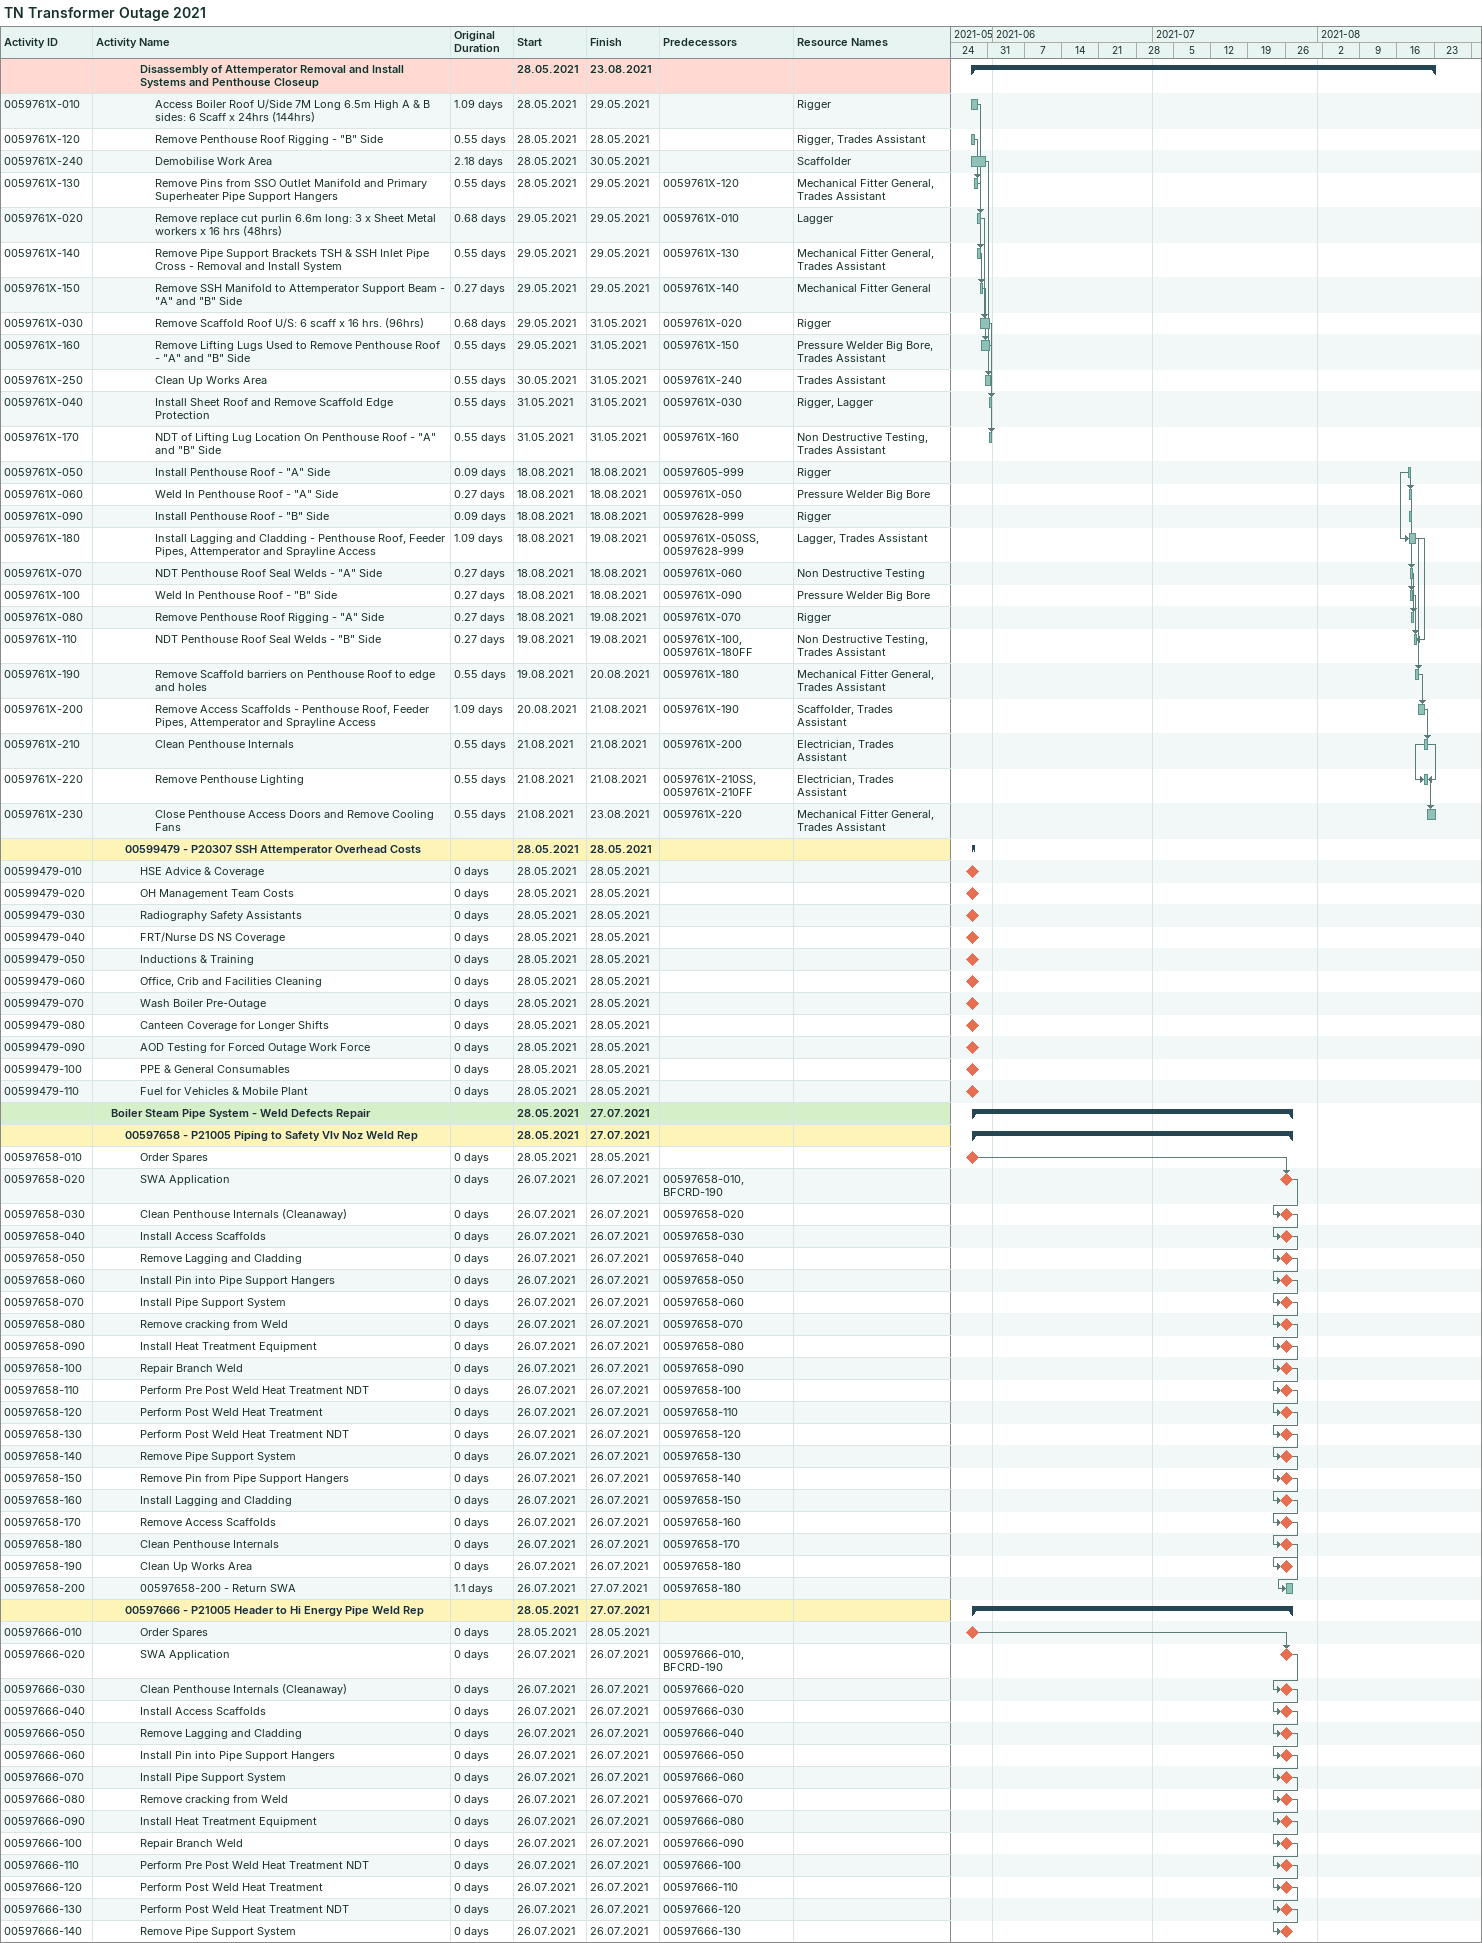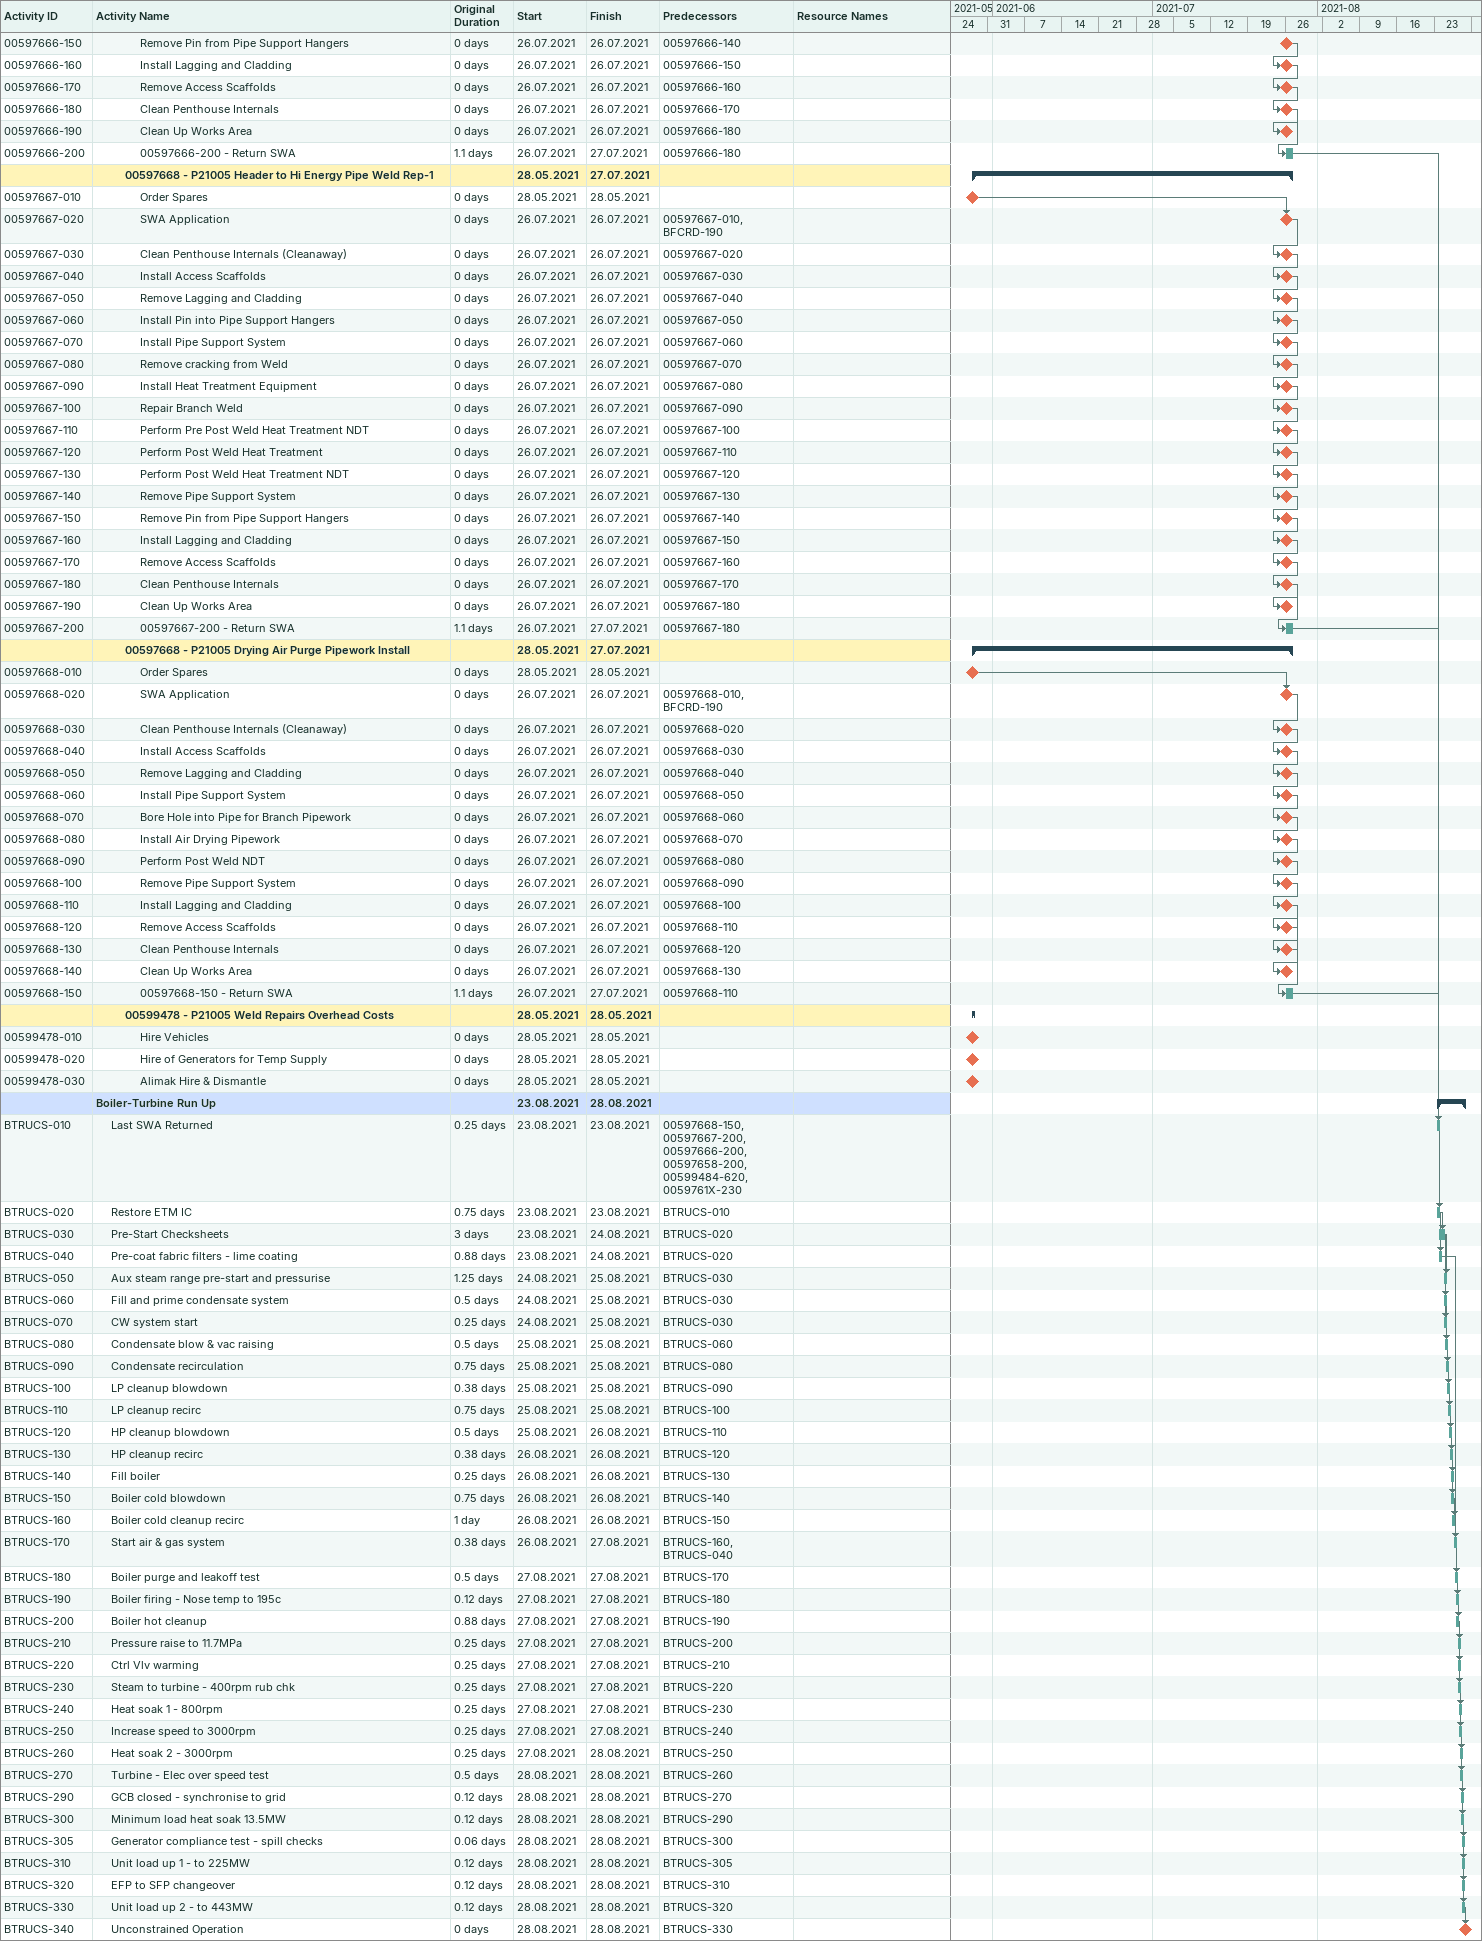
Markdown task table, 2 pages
TN Transformer Outage 2021

| ID | Level | Task | Original duration | Start | Finish | Predecessors | Resources |
|---|---|---|---|---|---|---|---|
|  | 4 | **Disassembly of Attemperator Removal and Install Systems and Penthouse Closeup** |  | 2021-05-28 | 2021-08-23 |  |  |
| 0059761X-010 | 5 | Access Boiler Roof U/Side 7M Long 6.5m High A & B sides: 6 Scaff x 24hrs (144hrs) | 1.09d | 2021-05-28 | 2021-05-29 |  | Rigger |
| 0059761X-120 | 5 | Remove Penthouse Roof Rigging - "B" Side | 0.55d | 2021-05-28 | 2021-05-28 |  | Rigger, Trades Assistant |
| 0059761X-240 | 5 | Demobilise Work Area | 2.18d | 2021-05-28 | 2021-05-30 |  | Scaffolder |
| 0059761X-130 | 5 | Remove Pins from SSO Outlet Manifold and Primary Superheater Pipe Support Hangers | 0.55d | 2021-05-28 | 2021-05-29 | 0059761X-120 | Mechanical Fitter General, Trades Assistant |
| 0059761X-020 | 5 | Remove replace cut purlin 6.6m long: 3 x Sheet Metal workers x 16 hrs (48hrs) | 0.68d | 2021-05-29 | 2021-05-29 | 0059761X-010 | Lagger |
| 0059761X-140 | 5 | Remove Pipe Support Brackets TSH & SSH Inlet Pipe Cross - Removal and Install System | 0.55d | 2021-05-29 | 2021-05-29 | 0059761X-130 | Mechanical Fitter General, Trades Assistant |
| 0059761X-150 | 5 | Remove SSH Manifold to Attemperator Support Beam - "A" and "B" Side | 0.27d | 2021-05-29 | 2021-05-29 | 0059761X-140 | Mechanical Fitter General |
| 0059761X-030 | 5 | Remove Scaffold Roof U/S: 6 scaff x 16 hrs. (96hrs) | 0.68d | 2021-05-29 | 2021-05-31 | 0059761X-020 | Rigger |
| 0059761X-160 | 5 | Remove Lifting Lugs Used to Remove Penthouse Roof - "A" and "B" Side | 0.55d | 2021-05-29 | 2021-05-31 | 0059761X-150 | Pressure Welder Big Bore, Trades Assistant |
| 0059761X-250 | 5 | Clean Up Works Area | 0.55d | 2021-05-30 | 2021-05-31 | 0059761X-240 | Trades Assistant |
| 0059761X-040 | 5 | Install Sheet Roof and Remove Scaffold Edge Protection | 0.55d | 2021-05-31 | 2021-05-31 | 0059761X-030 | Rigger, Lagger |
| 0059761X-170 | 5 | NDT of Lifting Lug Location On Penthouse Roof - "A" and "B" Side | 0.55d | 2021-05-31 | 2021-05-31 | 0059761X-160 | Non Destructive Testing, Trades Assistant |
| 0059761X-050 | 5 | Install Penthouse Roof - "A" Side | 0.09d | 2021-08-18 | 2021-08-18 | 00597605-999 | Rigger |
| 0059761X-060 | 5 | Weld In Penthouse Roof - "A" Side | 0.27d | 2021-08-18 | 2021-08-18 | 0059761X-050 | Pressure Welder Big Bore |
| 0059761X-090 | 5 | Install Penthouse Roof - "B" Side | 0.09d | 2021-08-18 | 2021-08-18 | 00597628-999 | Rigger |
| 0059761X-180 | 5 | Install Lagging and Cladding - Penthouse Roof, Feeder Pipes, Attemperator and Sprayline Access | 1.09d | 2021-08-18 | 2021-08-19 | 0059761X-050SS, 00597628-999 | Lagger, Trades Assistant |
| 0059761X-070 | 5 | NDT Penthouse Roof Seal Welds - "A" Side | 0.27d | 2021-08-18 | 2021-08-18 | 0059761X-060 | Non Destructive Testing |
| 0059761X-100 | 5 | Weld In Penthouse Roof - "B" Side | 0.27d | 2021-08-18 | 2021-08-18 | 0059761X-090 | Pressure Welder Big Bore |
| 0059761X-080 | 5 | Remove Penthouse Roof Rigging - "A" Side | 0.27d | 2021-08-18 | 2021-08-19 | 0059761X-070 | Rigger |
| 0059761X-110 | 5 | NDT Penthouse Roof Seal Welds - "B" Side | 0.27d | 2021-08-19 | 2021-08-19 | 0059761X-100, 0059761X-180FF | Non Destructive Testing, Trades Assistant |
| 0059761X-190 | 5 | Remove Scaffold barriers on Penthouse Roof to edge and holes | 0.55d | 2021-08-19 | 2021-08-20 | 0059761X-180 | Mechanical Fitter General, Trades Assistant |
| 0059761X-200 | 5 | Remove Access Scaffolds - Penthouse Roof, Feeder Pipes, Attemperator and Sprayline Access | 1.09d | 2021-08-20 | 2021-08-21 | 0059761X-190 | Scaffolder, Trades Assistant |
| 0059761X-210 | 5 | Clean Penthouse Internals | 0.55d | 2021-08-21 | 2021-08-21 | 0059761X-200 | Electrician, Trades Assistant |
| 0059761X-220 | 5 | Remove Penthouse Lighting | 0.55d | 2021-08-21 | 2021-08-21 | 0059761X-210SS, 0059761X-210FF | Electrician, Trades Assistant |
| 0059761X-230 | 5 | Close Penthouse Access Doors and Remove Cooling Fans | 0.55d | 2021-08-21 | 2021-08-23 | 0059761X-220 | Mechanical Fitter General, Trades Assistant |
|  | 3 | **00599479 - P20307 SSH Attemperator Overhead Costs** |  | 2021-05-28 | 2021-05-28 |  |  |
| 00599479-010 | 4 | HSE Advice & Coverage | 0d | 2021-05-28 | 2021-05-28 |  |  |
| 00599479-020 | 4 | OH Management Team Costs | 0d | 2021-05-28 | 2021-05-28 |  |  |
| 00599479-030 | 4 | Radiography Safety Assistants | 0d | 2021-05-28 | 2021-05-28 |  |  |
| 00599479-040 | 4 | FRT/Nurse DS NS Coverage | 0d | 2021-05-28 | 2021-05-28 |  |  |
| 00599479-050 | 4 | Inductions & Training | 0d | 2021-05-28 | 2021-05-28 |  |  |
| 00599479-060 | 4 | Office, Crib and Facilities Cleaning | 0d | 2021-05-28 | 2021-05-28 |  |  |
| 00599479-070 | 4 | Wash Boiler Pre-Outage | 0d | 2021-05-28 | 2021-05-28 |  |  |
| 00599479-080 | 4 | Canteen Coverage for Longer Shifts | 0d | 2021-05-28 | 2021-05-28 |  |  |
| 00599479-090 | 4 | AOD Testing for Forced Outage Work Force | 0d | 2021-05-28 | 2021-05-28 |  |  |
| 00599479-100 | 4 | PPE & General Consumables | 0d | 2021-05-28 | 2021-05-28 |  |  |
| 00599479-110 | 4 | Fuel for Vehicles & Mobile Plant | 0d | 2021-05-28 | 2021-05-28 |  |  |
|  | 2 | **Boiler Steam Pipe System - Weld Defects Repair** |  | 2021-05-28 | 2021-07-27 |  |  |
|  | 3 | **00597658 - P21005 Piping to Safety Vlv Noz Weld Rep** |  | 2021-05-28 | 2021-07-27 |  |  |
| 00597658-010 | 4 | Order Spares | 0d | 2021-05-28 | 2021-05-28 |  |  |
| 00597658-020 | 4 | SWA Application | 0d | 2021-07-26 | 2021-07-26 | 00597658-010, BFCRD-190 |  |
| 00597658-030 | 4 | Clean Penthouse Internals (Cleanaway) | 0d | 2021-07-26 | 2021-07-26 | 00597658-020 |  |
| 00597658-040 | 4 | Install Access Scaffolds | 0d | 2021-07-26 | 2021-07-26 | 00597658-030 |  |
| 00597658-050 | 4 | Remove Lagging and Cladding | 0d | 2021-07-26 | 2021-07-26 | 00597658-040 |  |
| 00597658-060 | 4 | Install Pin into Pipe Support Hangers | 0d | 2021-07-26 | 2021-07-26 | 00597658-050 |  |
| 00597658-070 | 4 | Install Pipe Support System | 0d | 2021-07-26 | 2021-07-26 | 00597658-060 |  |
| 00597658-080 | 4 | Remove cracking from Weld | 0d | 2021-07-26 | 2021-07-26 | 00597658-070 |  |
| 00597658-090 | 4 | Install Heat Treatment Equipment | 0d | 2021-07-26 | 2021-07-26 | 00597658-080 |  |
| 00597658-100 | 4 | Repair Branch Weld | 0d | 2021-07-26 | 2021-07-26 | 00597658-090 |  |
| 00597658-110 | 4 | Perform Pre Post Weld Heat Treatment NDT | 0d | 2021-07-26 | 2021-07-26 | 00597658-100 |  |
| 00597658-120 | 4 | Perform Post Weld Heat Treatment | 0d | 2021-07-26 | 2021-07-26 | 00597658-110 |  |
| 00597658-130 | 4 | Perform Post Weld Heat Treatment NDT | 0d | 2021-07-26 | 2021-07-26 | 00597658-120 |  |
| 00597658-140 | 4 | Remove Pipe Support System | 0d | 2021-07-26 | 2021-07-26 | 00597658-130 |  |
| 00597658-150 | 4 | Remove Pin from Pipe Support Hangers | 0d | 2021-07-26 | 2021-07-26 | 00597658-140 |  |
| 00597658-160 | 4 | Install Lagging and Cladding | 0d | 2021-07-26 | 2021-07-26 | 00597658-150 |  |
| 00597658-170 | 4 | Remove Access Scaffolds | 0d | 2021-07-26 | 2021-07-26 | 00597658-160 |  |
| 00597658-180 | 4 | Clean Penthouse Internals | 0d | 2021-07-26 | 2021-07-26 | 00597658-170 |  |
| 00597658-190 | 4 | Clean Up Works Area | 0d | 2021-07-26 | 2021-07-26 | 00597658-180 |  |
| 00597658-200 | 4 | 00597658-200 - Return SWA | 1.1d | 2021-07-26 | 2021-07-27 | 00597658-180 |  |
|  | 3 | **00597666 - P21005 Header to Hi Energy Pipe Weld Rep** |  | 2021-05-28 | 2021-07-27 |  |  |
| 00597666-010 | 4 | Order Spares | 0d | 2021-05-28 | 2021-05-28 |  |  |
| 00597666-020 | 4 | SWA Application | 0d | 2021-07-26 | 2021-07-26 | 00597666-010, BFCRD-190 |  |
| 00597666-030 | 4 | Clean Penthouse Internals (Cleanaway) | 0d | 2021-07-26 | 2021-07-26 | 00597666-020 |  |
| 00597666-040 | 4 | Install Access Scaffolds | 0d | 2021-07-26 | 2021-07-26 | 00597666-030 |  |
| 00597666-050 | 4 | Remove Lagging and Cladding | 0d | 2021-07-26 | 2021-07-26 | 00597666-040 |  |
| 00597666-060 | 4 | Install Pin into Pipe Support Hangers | 0d | 2021-07-26 | 2021-07-26 | 00597666-050 |  |
| 00597666-070 | 4 | Install Pipe Support System | 0d | 2021-07-26 | 2021-07-26 | 00597666-060 |  |
| 00597666-080 | 4 | Remove cracking from Weld | 0d | 2021-07-26 | 2021-07-26 | 00597666-070 |  |
| 00597666-090 | 4 | Install Heat Treatment Equipment | 0d | 2021-07-26 | 2021-07-26 | 00597666-080 |  |
| 00597666-100 | 4 | Repair Branch Weld | 0d | 2021-07-26 | 2021-07-26 | 00597666-090 |  |
| 00597666-110 | 4 | Perform Pre Post Weld Heat Treatment NDT | 0d | 2021-07-26 | 2021-07-26 | 00597666-100 |  |
| 00597666-120 | 4 | Perform Post Weld Heat Treatment | 0d | 2021-07-26 | 2021-07-26 | 00597666-110 |  |
| 00597666-130 | 4 | Perform Post Weld Heat Treatment NDT | 0d | 2021-07-26 | 2021-07-26 | 00597666-120 |  |
| 00597666-140 | 4 | Remove Pipe Support System | 0d | 2021-07-26 | 2021-07-26 | 00597666-130 |  |
| 00597666-150 | 4 | Remove Pin from Pipe Support Hangers | 0d | 2021-07-26 | 2021-07-26 | 00597666-140 |  |
| 00597666-160 | 4 | Install Lagging and Cladding | 0d | 2021-07-26 | 2021-07-26 | 00597666-150 |  |
| 00597666-170 | 4 | Remove Access Scaffolds | 0d | 2021-07-26 | 2021-07-26 | 00597666-160 |  |
| 00597666-180 | 4 | Clean Penthouse Internals | 0d | 2021-07-26 | 2021-07-26 | 00597666-170 |  |
| 00597666-190 | 4 | Clean Up Works Area | 0d | 2021-07-26 | 2021-07-26 | 00597666-180 |  |
| 00597666-200 | 4 | 00597666-200 - Return SWA | 1.1d | 2021-07-26 | 2021-07-27 | 00597666-180 |  |
|  | 3 | **00597668 - P21005 Header to Hi Energy Pipe Weld Rep-1** |  | 2021-05-28 | 2021-07-27 |  |  |
| 00597667-010 | 4 | Order Spares | 0d | 2021-05-28 | 2021-05-28 |  |  |
| 00597667-020 | 4 | SWA Application | 0d | 2021-07-26 | 2021-07-26 | 00597667-010, BFCRD-190 |  |
| 00597667-030 | 4 | Clean Penthouse Internals (Cleanaway) | 0d | 2021-07-26 | 2021-07-26 | 00597667-020 |  |
| 00597667-040 | 4 | Install Access Scaffolds | 0d | 2021-07-26 | 2021-07-26 | 00597667-030 |  |
| 00597667-050 | 4 | Remove Lagging and Cladding | 0d | 2021-07-26 | 2021-07-26 | 00597667-040 |  |
| 00597667-060 | 4 | Install Pin into Pipe Support Hangers | 0d | 2021-07-26 | 2021-07-26 | 00597667-050 |  |
| 00597667-070 | 4 | Install Pipe Support System | 0d | 2021-07-26 | 2021-07-26 | 00597667-060 |  |
| 00597667-080 | 4 | Remove cracking from Weld | 0d | 2021-07-26 | 2021-07-26 | 00597667-070 |  |
| 00597667-090 | 4 | Install Heat Treatment Equipment | 0d | 2021-07-26 | 2021-07-26 | 00597667-080 |  |
| 00597667-100 | 4 | Repair Branch Weld | 0d | 2021-07-26 | 2021-07-26 | 00597667-090 |  |
| 00597667-110 | 4 | Perform Pre Post Weld Heat Treatment NDT | 0d | 2021-07-26 | 2021-07-26 | 00597667-100 |  |
| 00597667-120 | 4 | Perform Post Weld Heat Treatment | 0d | 2021-07-26 | 2021-07-26 | 00597667-110 |  |
| 00597667-130 | 4 | Perform Post Weld Heat Treatment NDT | 0d | 2021-07-26 | 2021-07-26 | 00597667-120 |  |
| 00597667-140 | 4 | Remove Pipe Support System | 0d | 2021-07-26 | 2021-07-26 | 00597667-130 |  |
| 00597667-150 | 4 | Remove Pin from Pipe Support Hangers | 0d | 2021-07-26 | 2021-07-26 | 00597667-140 |  |
| 00597667-160 | 4 | Install Lagging and Cladding | 0d | 2021-07-26 | 2021-07-26 | 00597667-150 |  |
| 00597667-170 | 4 | Remove Access Scaffolds | 0d | 2021-07-26 | 2021-07-26 | 00597667-160 |  |
| 00597667-180 | 4 | Clean Penthouse Internals | 0d | 2021-07-26 | 2021-07-26 | 00597667-170 |  |
| 00597667-190 | 4 | Clean Up Works Area | 0d | 2021-07-26 | 2021-07-26 | 00597667-180 |  |
| 00597667-200 | 4 | 00597667-200 - Return SWA | 1.1d | 2021-07-26 | 2021-07-27 | 00597667-180 |  |
|  | 3 | **00597668 - P21005 Drying Air Purge Pipework Install** |  | 2021-05-28 | 2021-07-27 |  |  |
| 00597668-010 | 4 | Order Spares | 0d | 2021-05-28 | 2021-05-28 |  |  |
| 00597668-020 | 4 | SWA Application | 0d | 2021-07-26 | 2021-07-26 | 00597668-010, BFCRD-190 |  |
| 00597668-030 | 4 | Clean Penthouse Internals (Cleanaway) | 0d | 2021-07-26 | 2021-07-26 | 00597668-020 |  |
| 00597668-040 | 4 | Install Access Scaffolds | 0d | 2021-07-26 | 2021-07-26 | 00597668-030 |  |
| 00597668-050 | 4 | Remove Lagging and Cladding | 0d | 2021-07-26 | 2021-07-26 | 00597668-040 |  |
| 00597668-060 | 4 | Install Pipe Support System | 0d | 2021-07-26 | 2021-07-26 | 00597668-050 |  |
| 00597668-070 | 4 | Bore Hole into Pipe for Branch Pipework | 0d | 2021-07-26 | 2021-07-26 | 00597668-060 |  |
| 00597668-080 | 4 | Install Air Drying Pipework | 0d | 2021-07-26 | 2021-07-26 | 00597668-070 |  |
| 00597668-090 | 4 | Perform Post Weld NDT | 0d | 2021-07-26 | 2021-07-26 | 00597668-080 |  |
| 00597668-100 | 4 | Remove Pipe Support System | 0d | 2021-07-26 | 2021-07-26 | 00597668-090 |  |
| 00597668-110 | 4 | Install Lagging and Cladding | 0d | 2021-07-26 | 2021-07-26 | 00597668-100 |  |
| 00597668-120 | 4 | Remove Access Scaffolds | 0d | 2021-07-26 | 2021-07-26 | 00597668-110 |  |
| 00597668-130 | 4 | Clean Penthouse Internals | 0d | 2021-07-26 | 2021-07-26 | 00597668-120 |  |
| 00597668-140 | 4 | Clean Up Works Area | 0d | 2021-07-26 | 2021-07-26 | 00597668-130 |  |
| 00597668-150 | 4 | 00597668-150 - Return SWA | 1.1d | 2021-07-26 | 2021-07-27 | 00597668-110 |  |
|  | 3 | **00599478 - P21005 Weld Repairs Overhead Costs** |  | 2021-05-28 | 2021-05-28 |  |  |
| 00599478-010 | 4 | Hire Vehicles | 0d | 2021-05-28 | 2021-05-28 |  |  |
| 00599478-020 | 4 | Hire of Generators for Temp Supply | 0d | 2021-05-28 | 2021-05-28 |  |  |
| 00599478-030 | 4 | Alimak Hire & Dismantle | 0d | 2021-05-28 | 2021-05-28 |  |  |
|  | 1 | **Boiler-Turbine Run Up** |  | 2021-08-23 | 2021-08-28 |  |  |
| BTRUCS-010 | 2 | Last SWA Returned | 0.25d | 2021-08-23 | 2021-08-23 | 00597668-150, 00597667-200, 00597666-200, 00597658-200, 00599484-620, 0059761X-230 |  |
| BTRUCS-020 | 2 | Restore ETM IC | 0.75d | 2021-08-23 | 2021-08-23 | BTRUCS-010 |  |
| BTRUCS-030 | 2 | Pre-Start Checksheets | 3d | 2021-08-23 | 2021-08-24 | BTRUCS-020 |  |
| BTRUCS-040 | 2 | Pre-coat fabric filters - lime coating | 0.88d | 2021-08-23 | 2021-08-24 | BTRUCS-020 |  |
| BTRUCS-050 | 2 | Aux steam range pre-start and pressurise | 1.25d | 2021-08-24 | 2021-08-25 | BTRUCS-030 |  |
| BTRUCS-060 | 2 | Fill and prime condensate system | 0.5d | 2021-08-24 | 2021-08-25 | BTRUCS-030 |  |
| BTRUCS-070 | 2 | CW system start | 0.25d | 2021-08-24 | 2021-08-25 | BTRUCS-030 |  |
| BTRUCS-080 | 2 | Condensate blow & vac raising | 0.5d | 2021-08-25 | 2021-08-25 | BTRUCS-060 |  |
| BTRUCS-090 | 2 | Condensate recirculation | 0.75d | 2021-08-25 | 2021-08-25 | BTRUCS-080 |  |
| BTRUCS-100 | 2 | LP cleanup blowdown | 0.38d | 2021-08-25 | 2021-08-25 | BTRUCS-090 |  |
| BTRUCS-110 | 2 | LP cleanup recirc | 0.75d | 2021-08-25 | 2021-08-25 | BTRUCS-100 |  |
| BTRUCS-120 | 2 | HP cleanup blowdown | 0.5d | 2021-08-25 | 2021-08-26 | BTRUCS-110 |  |
| BTRUCS-130 | 2 | HP cleanup recirc | 0.38d | 2021-08-26 | 2021-08-26 | BTRUCS-120 |  |
| BTRUCS-140 | 2 | Fill boiler | 0.25d | 2021-08-26 | 2021-08-26 | BTRUCS-130 |  |
| BTRUCS-150 | 2 | Boiler cold blowdown | 0.75d | 2021-08-26 | 2021-08-26 | BTRUCS-140 |  |
| BTRUCS-160 | 2 | Boiler cold cleanup recirc | 1d | 2021-08-26 | 2021-08-26 | BTRUCS-150 |  |
| BTRUCS-170 | 2 | Start air & gas system | 0.38d | 2021-08-26 | 2021-08-27 | BTRUCS-160, BTRUCS-040 |  |
| BTRUCS-180 | 2 | Boiler purge and leakoff test | 0.5d | 2021-08-27 | 2021-08-27 | BTRUCS-170 |  |
| BTRUCS-190 | 2 | Boiler firing - Nose temp to 195c | 0.12d | 2021-08-27 | 2021-08-27 | BTRUCS-180 |  |
| BTRUCS-200 | 2 | Boiler hot cleanup | 0.88d | 2021-08-27 | 2021-08-27 | BTRUCS-190 |  |
| BTRUCS-210 | 2 | Pressure raise to 11.7MPa | 0.25d | 2021-08-27 | 2021-08-27 | BTRUCS-200 |  |
| BTRUCS-220 | 2 | Ctrl Vlv warming | 0.25d | 2021-08-27 | 2021-08-27 | BTRUCS-210 |  |
| BTRUCS-230 | 2 | Steam to turbine - 400rpm rub chk | 0.25d | 2021-08-27 | 2021-08-27 | BTRUCS-220 |  |
| BTRUCS-240 | 2 | Heat soak 1 - 800rpm | 0.25d | 2021-08-27 | 2021-08-27 | BTRUCS-230 |  |
| BTRUCS-250 | 2 | Increase speed to 3000rpm | 0.25d | 2021-08-27 | 2021-08-27 | BTRUCS-240 |  |
| BTRUCS-260 | 2 | Heat soak 2 - 3000rpm | 0.25d | 2021-08-27 | 2021-08-28 | BTRUCS-250 |  |
| BTRUCS-270 | 2 | Turbine - Elec over speed test | 0.5d | 2021-08-28 | 2021-08-28 | BTRUCS-260 |  |
| BTRUCS-290 | 2 | GCB closed - synchronise to grid | 0.12d | 2021-08-28 | 2021-08-28 | BTRUCS-270 |  |
| BTRUCS-300 | 2 | Minimum load heat soak 13.5MW | 0.12d | 2021-08-28 | 2021-08-28 | BTRUCS-290 |  |
| BTRUCS-305 | 2 | Generator compliance test - spill checks | 0.06d | 2021-08-28 | 2021-08-28 | BTRUCS-300 |  |
| BTRUCS-310 | 2 | Unit load up 1 - to 225MW | 0.12d | 2021-08-28 | 2021-08-28 | BTRUCS-305 |  |
| BTRUCS-320 | 2 | EFP to SFP changeover | 0.12d | 2021-08-28 | 2021-08-28 | BTRUCS-310 |  |
| BTRUCS-330 | 2 | Unit load up 2 - to 443MW | 0.12d | 2021-08-28 | 2021-08-28 | BTRUCS-320 |  |
| BTRUCS-340 | 2 | Unconstrained Operation | 0d | 2021-08-28 | 2021-08-28 | BTRUCS-330 |  |
